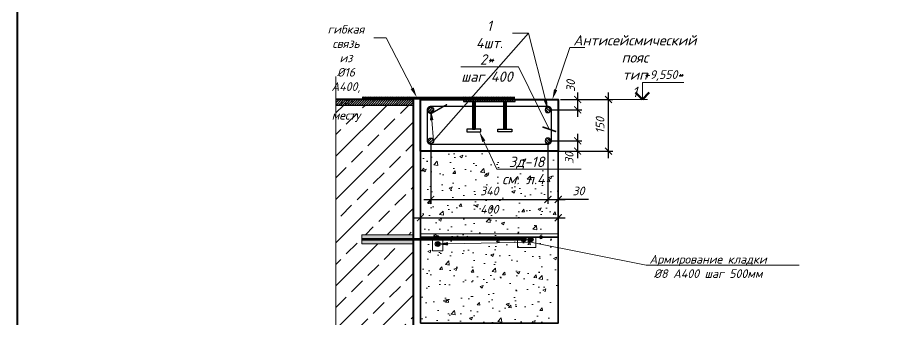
# Model space of a CAD drawing. Header units: millimetres. Extents: x -69292 to 68568, y 17750 to 120236.
# Drawn here: x 13472 to 16013, y 32403 to 33281 of the extents above; entities that cross this region are included whole.
import ezdxf
from ezdxf import colors
from ezdxf.entities.mleader import LeaderData, LeaderLine
from ezdxf.math import Vec2, Vec3

# ---------------------------------------------------------------- set-up
doc = ezdxf.new("R2010")
doc.units = ezdxf.units.MM
doc.header["$PDMODE"] = 3
doc.linetypes.add('K5LT32768', pattern=[0])
doc.layers.get('0').update_dxf_attribs({"lineweight": 5})
doc.layers.get('Defpoints').update_dxf_attribs({"lineweight": 0})
for name, color, linetype, lineweight in [('#Cварка', 96, 'Continuous', 30), ('#Dimensions', 7, 'Continuous', 9), ('#Арматура', 152, 'Continuous', 30), ('#Бетон разрез', 22, 'Continuous', 40), ('#Выноски', 7, 'Continuous', 15), ('#Газобетон', 152, 'Continuous', 35), ('#разм', 7, 'Continuous', 9), ('A-okno', 7, 'Continuous', 0), ('k_ Каркасы', 66, 'Continuous', 0), ('k_ Размеры', 7, 'Continuous', 15)]:
    doc.layers.add(name, color=color, linetype=linetype, lineweight=lineweight)
for name, color, linetype, lineweight, true_color in [('#Hatch', 7, 'Continuous', 5, 0x525252), ('#Арматура вид_2', 7, 'Continuous', 35, 0x616161), ('razmeru', 7, 'Continuous', 13, 0x000000), ('тонкая', 7, 'Continuous', 15, 0x000000)]:
    doc.layers.add(name, color=color, linetype=linetype, lineweight=lineweight, true_color=true_color)
doc.layers.add('Системный слой', color=7, linetype='Continuous')
doc.styles.add('STEP PR', font='isocpeui.ttf')
doc.dimstyles.new('SPDS', dxfattribs={"dimscale": 10, "dimtxt": 2.5, "dimasz": 2, "dimexe": 1.25, "dimexo": 0.625, "dimtad": 1, "dimdec": 0, "dimrnd": 0.001, "dimtxsty": 'STEP PR', "dimblk": 'ARCHTICK', "dimcen": 2.5, "dimdle": 2, "dimclrd": 256, "dimclre": 256, "dimclrt": 7, "dimadec": 0, "dimazin": 2, "dimtfac": 0.75, "dimtdec": 0, "dimtmove": 1, "dimatfit": 3, "dimfxl": 1, "dimtolj": 1, "dimarcsym": 1})

# ---------------------------------------------------------------- blocks, each defined once
blk = doc.blocks.new('*U145')
at = {"color": 0, "linetype": 'ByBlock', "lineweight": -2}
blk.add_line((59.051, 0), (0, 0), dxfattribs=at)
blk = doc.blocks.new('Г.б.250х400')
at = {"layer": '#Hatch'}
h = blk.add_hatch(dxfattribs=at)
h.set_pattern_fill('AR-CONC', color=256, scale=0.5)
h.paths.add_polyline_path([(400, 250), (0, 250), (0, 0), (400, 0)])
at = {"layer": '#Газобетон'}
blk.add_lwpolyline([(0, 0), (400, 0), (400, 250), (0, 250)], close=True, dxfattribs=at)
blk = doc.blocks.new('*U6')
at = {"layer": '#Арматура', "lineweight": 0}
h = blk.add_hatch(dxfattribs=at)
h.set_pattern_fill('ANSI31', scale=1.6)
edge = h.paths.add_edge_path()
edge.add_arc((0, 8), 8, 0, 360)
blk.add_circle((0, 8), 8)
blk = doc.blocks.new('_ArchTick')
at = {"color": 0, "linetype": 'ByBlock', "const_width": 0.15}
blk.add_lwpolyline([(-0.5, -0.5), (0.5, 0.5)], dxfattribs=at)
blk = doc.blocks.new('*D147')
at = {"layer": '#Dimensions', "lineweight": -2, "transparency": 16777216}
for p, q in [((15188.5, 32872.7), (15188.5, 33062.7)), ((15048.6, 33042.7), (15201, 33042.7)), ((15048.6, 32892.7), (15201, 32892.7))]:
    blk.add_line(p, q, dxfattribs=at)
at = {"layer": 'Defpoints', "color": 0, "transparency": 16777216}
for p in [(15042.4, 33042.7), (15188.5, 33042.7), (15042.4, 32892.7)]:
    blk.add_point(p, dxfattribs=at)
at = {"layer": '#Dimensions', "lineweight": -2, "transparency": 16777216, "xscale": 20, "yscale": 20, "zscale": 20}
for p, rotation in [((15188.5, 33042.7), 90), ((15188.5, 32892.7), 270)]:
    blk.add_blockref('_ArchTick', p, dxfattribs=dict(at, rotation=rotation))
at = {"layer": '#Dimensions', "transparency": 16777216, "insert": (15164, 32967.7), "char_height": 25, "attachment_point": 5, "rotation": 90, "style": 'STEP PR'}
blk.add_mtext('\\A1;150', dxfattribs=at)
blk = doc.blocks.new('*D148')
at = {"layer": '#Dimensions', "lineweight": -2, "transparency": 16777216}
for p, q in [((14642.4, 33036.4), (14642.4, 32686.6)), ((15042.4, 33036.4), (15042.4, 32686.6)), ((14622.4, 32699.1), (15062.4, 32699.1))]:
    blk.add_line(p, q, dxfattribs=at)
at = {"layer": 'Defpoints', "color": 0, "transparency": 16777216}
for p in [(14642.4, 33042.7), (15042.4, 33042.7), (15042.4, 32699.1)]:
    blk.add_point(p, dxfattribs=at)
at = {"layer": '#Dimensions', "lineweight": -2, "transparency": 16777216, "xscale": 20, "yscale": 20, "zscale": 20, "rotation": 180}
blk.add_blockref('_ArchTick', (14642.4, 32699.1), dxfattribs=at)
at = {"layer": '#Dimensions', "lineweight": -2, "transparency": 16777216, "xscale": 20, "yscale": 20, "zscale": 20}
blk.add_blockref('_ArchTick', (15042.4, 32699.1), dxfattribs=at)
at = {"layer": '#Dimensions', "transparency": 16777216, "insert": (14842.4, 32723.6), "char_height": 25, "attachment_point": 5, "style": 'STEP PR'}
blk.add_mtext('\\A1;400', dxfattribs=at)
blk = doc.blocks.new('*D149')
at = {"layer": '#Dimensions', "lineweight": -2, "transparency": 16777216}
for p, q in [((14672.4, 32916.4), (14672.4, 32739.9)), ((15012.4, 32916.4), (15012.4, 32739.9)), ((14652.4, 32752.4), (15032.4, 32752.4))]:
    blk.add_line(p, q, dxfattribs=at)
at = {"layer": 'Defpoints', "color": 0, "transparency": 16777216}
for p in [(14672.4, 32922.7), (15012.4, 32922.7), (15012.4, 32752.4)]:
    blk.add_point(p, dxfattribs=at)
at = {"layer": '#Dimensions', "lineweight": -2, "transparency": 16777216, "xscale": 20, "yscale": 20, "zscale": 20, "rotation": 180}
blk.add_blockref('_ArchTick', (14672.4, 32752.4), dxfattribs=at)
at = {"layer": '#Dimensions', "lineweight": -2, "transparency": 16777216, "xscale": 20, "yscale": 20, "zscale": 20}
blk.add_blockref('_ArchTick', (15012.4, 32752.4), dxfattribs=at)
at = {"layer": '#Dimensions', "transparency": 16777216, "insert": (14842.4, 32776.9), "char_height": 25, "attachment_point": 5, "style": 'STEP PR'}
blk.add_mtext('\\A1;340', dxfattribs=at)
blk = doc.blocks.new('*D150')
at = {"layer": '#Dimensions', "lineweight": -2, "transparency": 16777216}
for p, q in [((15012.4, 32916.4), (15012.4, 32739.9)), ((15042.4, 32886.4), (15042.4, 32739.9)), ((14992.4, 32752.4), (15062.4, 32752.4)), ((15130.8, 32752.4), (15042.4, 32752.4))]:
    blk.add_line(p, q, dxfattribs=at)
at = {"layer": 'Defpoints', "color": 0, "transparency": 16777216}
for p in [(15012.4, 32922.7), (15042.4, 32892.7), (15042.4, 32752.4)]:
    blk.add_point(p, dxfattribs=at)
at = {"layer": '#Dimensions', "lineweight": -2, "transparency": 16777216, "xscale": 20, "yscale": 20, "zscale": 20, "rotation": 180}
blk.add_blockref('_ArchTick', (15012.4, 32752.4), dxfattribs=at)
at = {"layer": '#Dimensions', "lineweight": -2, "transparency": 16777216, "xscale": 20, "yscale": 20, "zscale": 20}
blk.add_blockref('_ArchTick', (15042.4, 32752.4), dxfattribs=at)
at = {"layer": '#Dimensions', "transparency": 16777216, "insert": (15101.3, 32776.9), "char_height": 25, "attachment_point": 5, "style": 'STEP PR'}
blk.add_mtext('\\A1;30', dxfattribs=at)
blk = doc.blocks.new('*D146')
at = {"layer": '#Dimensions', "lineweight": -2, "transparency": 16777216}
for p, q in [((15098.8, 33062.7), (15098.8, 32992.7)), ((15048.6, 33042.7), (15111.3, 33042.7)), ((15018.6, 33012.7), (15111.3, 33012.7))]:
    blk.add_line(p, q, dxfattribs=at)
at = {"layer": 'Defpoints', "color": 0, "transparency": 16777216}
for p in [(15042.4, 33042.7), (15012.4, 33012.7), (15098.8, 33012.7)]:
    blk.add_point(p, dxfattribs=at)
at = {"layer": '#Dimensions', "lineweight": -2, "transparency": 16777216, "xscale": 20, "yscale": 20, "zscale": 20}
for p, rotation in [((15098.8, 33042.7), 90), ((15098.8, 33012.7), 270)]:
    blk.add_blockref('_ArchTick', p, dxfattribs=dict(at, rotation=rotation))
at = {"layer": '#Dimensions', "transparency": 16777216, "insert": (15078.6, 33082.4), "char_height": 25, "attachment_point": 5, "rotation": 90, "style": 'STEP PR'}
blk.add_mtext('\\A1;30', dxfattribs=at)
blk = doc.blocks.new('*D151')
at = {"layer": '#Dimensions', "lineweight": -2, "transparency": 16777216}
for p, q in [((15098.8, 32942.7), (15098.8, 32872.7)), ((15018.6, 32922.7), (15111.3, 32922.7)), ((15018.6, 32892.7), (15111.3, 32892.7))]:
    blk.add_line(p, q, dxfattribs=at)
at = {"layer": 'Defpoints', "color": 0, "transparency": 16777216}
for p in [(15012.4, 32922.7), (15012.4, 32892.7), (15098.8, 32892.7)]:
    blk.add_point(p, dxfattribs=at)
at = {"layer": '#Dimensions', "lineweight": -2, "transparency": 16777216, "xscale": 20, "yscale": 20, "zscale": 20}
for p, rotation in [((15098.8, 32922.7), 90), ((15098.8, 32892.7), 270)]:
    blk.add_blockref('_ArchTick', p, dxfattribs=dict(at, rotation=rotation))
at = {"layer": '#Dimensions', "transparency": 16777216, "insert": (15074.3, 32872.7), "char_height": 25, "attachment_point": 5, "rotation": 90, "style": 'STEP PR'}
blk.add_mtext('\\A1;30', dxfattribs=at)
blk = doc.blocks.new('*U152')
at = {"layer": '#разм', "ltscale": 100, "elevation": 0}
for points in [[(4577173, -920501), (4578375, -920501)], [(4577173, -921000), (4577173, -920501)], [(4576313, -921000), (4577323, -921000)]]:
    blk.add_lwpolyline(points, dxfattribs=at)
at = {"layer": 'A-okno', "color": 0, "lineweight": 50, "ltscale": 100, "elevation": 0}
for points in [[(4577173, -921000), (4576973, -920800)], [(4577173, -921000), (4577373, -920800)]]:
    blk.add_lwpolyline(points, dxfattribs=at)
at = {"layer": '#разм', "style": 'STEP PR'}
for tag, p in [('ОТМЕТКА', (4577216, -920400)), ('ПРИМЕЧАНИЕ', (4577314, -920811))]:
    blk.add_attdef(tag, p, '', height=250, dxfattribs=at)
blk = doc.blocks.new('*U9')
at = {"layer": '#Арматура', "lineweight": 0}
h = blk.add_hatch(dxfattribs=at)
h.set_pattern_fill('ANSI31', scale=0.8)
edge = h.paths.add_edge_path()
edge.add_arc((0, 4), 4, 0, 360)
blk.add_circle((0, 4), 4)
blk = doc.blocks.new('A$C7E2A33D1')
at = {"layer": 'Системный слой'}
h = blk.add_hatch(color=1, dxfattribs=at)
edge = h.paths.add_edge_path()
edge.add_line((0, 70), (35, 61))
edge.add_line((35, 61), (60, 36))
edge.add_line((60, 36), (70, 1))
edge.add_line((70, 1), (61, -34))
edge.add_line((61, -34), (37, -60))
edge.add_line((37, -60), (2, -70))
edge.add_line((2, -70), (-33, -62))
edge.add_line((-33, -62), (-59, -38))
edge.add_line((-59, -38), (-70, -4))
edge.add_line((-70, -4), (-63, 31))
edge.add_line((-63, 31), (-39, 58))
edge.add_line((-39, 58), (-5, 70))
edge.add_line((-5, 70), (0, 70))
at = {"layer": 'Системный слой', "color": 1, "linetype": 'K5LT32768'}
blk.add_circle((0, 0), 70, dxfattribs=at)
at = {"layer": 'тонкая', "ltscale": 0.1}
for p, q in [((-70, 0), (70, 0)), ((0, 70), (0, -70))]:
    blk.add_line(p, q, dxfattribs=at)
blk = doc.blocks.new('*U483')
for p, q in [((-0.5, 0.5), (0.5, -0.5)), ((0.5, 0.5), (-0.5, -0.5)), ((1.5, 0.5), (2.5, -0.5)), ((2.5, 0.5), (1.5, -0.5)), ((3.5, 0.5), (4.5, -0.5)), ((4.5, 0.5), (3.5, -0.5)), ((5.5, 0.5), (6.5, -0.5)), ((6.5, 0.5), (5.5, -0.5)), ((7.5, 0.5), (8.5, -0.5)), ((8.5, 0.5), (7.5, -0.5)), ((9.5, 0.5), (10.5, -0.5)), ((10.5, 0.5), (9.5, -0.5)), ((11.5, 0.5), (12.5, -0.5)), ((12.5, 0.5), (11.5, -0.5)), ((13.5, 0.5), (14.5, -0.5)), ((14.5, 0.5), (13.5, -0.5)), ((15.5, 0.5), (16.5, -0.5)), ((16.5, 0.5), (15.5, -0.5))]:
    blk.add_line(p, q)

msp = doc.modelspace()

# ---------------------------------------------------------------- hatches: boundary and pattern name
at = {"layer": '#Hatch'}
h = msp.add_hatch(dxfattribs=at)
h.set_pattern_fill('ANSI33', color=256, scale=14, style=0)
h.paths.add_polyline_path([(14622.4, 33026.7), (14396.5, 33026.7), (14396.5, 32290.9), (14622.4, 32290.9), (14622.4, 32622.8), (14472.4, 32622.8), (14472.4, 32649.9), (14622.4, 32649.9)])
h.paths.add_polyline_path([(14310.5, 33125.4), (14539, 33125.4), (14539, 33279.5), (14310.5, 33279.5)], flags=9)
h.paths.add_polyline_path([(14373.8, 29306.2), (14471, 29306.2), (14471, 29358.7), (14373.8, 29358.7)], flags=9)
h.paths.add_polyline_path([(14398.3, 33784.8), (14446.4, 33784.8), (14446.4, 33837.3), (14398.3, 33837.3)], flags=9)
h.paths.add_polyline_path([(14557.7, 33281.1), (15129.9, 33281.1), (15129.9, 33333.6), (14557.7, 33333.6)], flags=9)
h.paths.add_polyline_path([(14689.7, 33350.3), (14986.1, 33350.3), (14986.1, 33428.3), (14689.7, 33428.3)], flags=9)
h.paths.add_polyline_path([(14432.7, 35946), (15065.8, 35946), (15065.8, 35998.5), (14432.7, 35998.5)], flags=9)
h.paths.add_polyline_path([(14694, 36043.8), (14876.1, 36043.8), (14876.1, 36097.8), (14694, 36097.8)], flags=9)
h = msp.add_hatch(dxfattribs=at)
h.set_pattern_fill('ANSI31', color=256, scale=1.5)
h.paths.add_polyline_path([(14622.4, 33042.7), (14396.5, 33042.7), (14396.5, 33026.7), (14622.4, 33026.7)])
h = msp.add_hatch(dxfattribs=at)
h.set_pattern_fill('ANSI31', color=256, scale=1.5)
h.set_pattern_definition([(45, (90, 0), (-3.36759605, 3.36759605), [])])
h.paths.add_polyline_path([(14917.4, 33042.7), (14767.4, 33042.7), (14767.4, 33036.7), (14917.4, 33036.7)])
at = {"layer": 'razmeru', "ltscale": 0.1, "true_color": 0xd9d9d9}
h = msp.add_hatch(color=254, dxfattribs=at)
h.dxf.hatch_style = 1
h.paths.add_polyline_path([(14472.4, 32636.6), (14472.4, 32622.8), (14572.4, 32622.8), (14572.4, 32636.6)])
h.paths.add_polyline_path([(14472.4, 32649.9), (14472.4, 32636.6), (14572.4, 32636.6), (14572.4, 32649.9)])
h.paths.add_polyline_path([(14572.4, 32649.9), (14572.4, 32636.6), (14622.4, 32636.6), (14622.4, 32649.9)])
h.paths.add_polyline_path([(14572.4, 32636.6), (14572.4, 32622.8), (14622.4, 32622.8), (14622.4, 32636.6)])

# ---------------------------------------------------------------- linework, layer by layer
at = {"layer": '#Арматура'}
for points in [[(14396.5, 33042.7), (14396.5, 33026.7), (14622.4, 33026.7), (14622.4, 33042.7)], [(14767.4, 33042.7), (14767.4, 33036.7), (14917.4, 33036.7), (14917.4, 33042.7)], [(14777.4, 32956.7), (14777.4, 32948.7), (14817.4, 32948.7), (14817.4, 32956.7)], [(14907.4, 32956.7), (14907.4, 32948.7), (14867.4, 32948.7), (14867.4, 32956.7)]]:
    msp.add_lwpolyline(points, close=True, dxfattribs=at)
at = {"layer": '#Арматура', "color": 7, "true_color": 0xffffff, "const_width": 8}
for points in [[(14797.4, 32956.7), (14797.4, 33036.7)], [(14887.4, 32956.7), (14887.4, 33036.7)]]:
    msp.add_lwpolyline(points, dxfattribs=at)
at = {"layer": '#Арматура'}
for points in [[(14793.4, 33036.7), (14793.4, 32956.7)], [(14801.4, 33036.7), (14801.4, 32956.7)], [(14883.4, 33036.7), (14883.4, 32956.7)], [(14891.4, 33036.7), (14891.4, 32956.7)], [(14793.4, 32956.7), (14801.4, 32956.7)], [(14891.4, 32956.7), (14883.4, 32956.7)]]:
    msp.add_lwpolyline(points, dxfattribs=at)
at = {"layer": '#Арматура вид_2', "ltscale": 0.4, "const_width": 8}
msp.add_lwpolyline([(14472.4, 33046.7), (14917.4, 33046.7)], dxfattribs=at)
at = {"layer": '#Бетон разрез'}
msp.add_lwpolyline([(14622.4, 32290.9), (14622.4, 33042.7), (14396.5, 33042.7)], dxfattribs=at)
msp.add_lwpolyline([(14642.4, 33042.7), (15042.4, 33042.7), (15042.4, 32892.7), (14642.4, 32892.7)], close=True, dxfattribs=at)
at = {"color": 3, "lineweight": 40}
msp.add_lwpolyline([(13472.1, 36442.8), (24318.1, 36442.8), (24318.1, 28653.3), (13472.1, 28653.3)], close=True, dxfattribs=at)
at = {"layer": 'k_ Каркасы', "const_width": 4}
msp.add_lwpolyline([(14662.4, 33012.7), (14662.4, 32922.7, 0.414214), (14672.4, 32912.7), (15012.4, 32912.7, 0.414214), (15022.4, 32922.7), (15022.4, 33012.7, 0.414214), (15012.4, 33022.7), (14672.4, 33022.7, 0.414214), (14662.4, 33012.7, 0.414214), (14672.4, 33002.7, 0.098491), (14676.2, 33003.5), (14719.5, 33028.5)], format="xyb", dxfattribs=at)
at = {"layer": 'razmeru', "ltscale": 0.1}
msp.add_line((14642.5, 32652.7), (15042.4, 32652.7), dxfattribs=at)
at = {"layer": 'razmeru', "color": 1, "ltscale": 0.4, "const_width": 8}
msp.add_lwpolyline([(14472.4, 32636.3), (14942.1, 32636.3)], dxfattribs=at)
at = {"layer": 'razmeru', "ltscale": 0.1}
for points in [[(14622.4, 32622.8), (14472.4, 32622.8), (14472.4, 32649.9), (14622.4, 32649.9)], [(14642.5, 32642.7), (14677.5, 32642.7), (14677.5, 32602.7), (14707.5, 32602.7), (14707.5, 32642.7), (14924.5, 32642.7), (14924.5, 32612.7), (14977.4, 32612.7), (14977.4, 32642.7), (15042.4, 32642.7)]]:
    msp.add_lwpolyline(points, dxfattribs=at)

# ---------------------------------------------------------------- block references
at = {"layer": '#Cварка', "xscale": -8, "yscale": -8, "zscale": -8, "rotation": 180}
for p in [(14478.6, 33046.7), (14771.4, 33046.7)]:
    msp.add_blockref('*U483', p, dxfattribs=at)
at = {"layer": '#Dimensions', "xscale": 0.1, "yscale": 0.1, "zscale": 0.1}
msp.add_blockref('*U152', (-442430.4, 125142.7, 0), dxfattribs=at).add_auto_attribs({'ОТМЕТКА': '+9,550*'})
at = {"layer": '#Арматура'}
for p in [(14672.4, 33004.7), (14672.4, 32914.7)]:
    msp.add_blockref('*U6', p, dxfattribs=at)
at = {"layer": '#Арматура', "xscale": -1}
for name, p in [('*U6', (15012.4, 33004.7)), ('*U6', (15012.4, 32914.7)), ('*U9', (14692.4, 32638.7)), ('*U9', (14992.4, 32638.7))]:
    msp.add_blockref(name, p, dxfattribs=at)
for p in [(14642.4, 32642.7), (14642.4, 32392.7)]:
    msp.add_blockref('Г.б.250х400', p)
at = {"layer": 'k_ Размеры', "xscale": -30, "yscale": -30, "zscale": -30, "rotation": 90}
msp.add_blockref('*U145', (14396.5, 33109.8), dxfattribs=at)
at = {"layer": 'razmeru', "ltscale": 0.015, "xscale": 0.1, "yscale": 0.1, "zscale": 0.1}
for p in [(14692.5, 32622.7), (14942.1, 32636.3), (14962.4, 32635.5)]:
    msp.add_blockref('A$C7E2A33D1', p, dxfattribs=at)

# ---------------------------------------------------------------- dimensions: what is measured, and where the dimension line sits
at = {"layer": '#Dimensions'}
for base, p1, p2, picture, middle in [((15098.8, 33012.7), (15042.4, 33042.7), (15012.4, 33012.7), '*D146', (15103.1, 33082.4)), ((15098.8, 32892.7), (15012.4, 32922.7), (15012.4, 32892.7), '*D151', (15098.8, 32872.7))]:
    dim = msp.add_linear_dim(base=base, p1=p1, p2=p2, angle=90, dimstyle='SPDS', override={"dimscale": 10, "dimgap": 1.2, "dimrnd": 5, "dimtxsty": 'STEP PR', "dimblk1": 'ArchTick', "dimblk2": 'ArchTick', "dimsah": 1, "dimclrt": 256}, dxfattribs=at)
    dim.commit()
    dim.dimension.update_dxf_attribs({"geometry": picture, "text_midpoint": middle, "dimtype": 160})
dim = msp.add_linear_dim(base=(15188.5, 33042.7), p1=(15042.4, 32892.7), p2=(15042.4, 33042.7), angle=90, dimstyle='SPDS', override={"dimscale": 10, "dimgap": 1.2, "dimrnd": 5, "dimtxsty": 'STEP PR', "dimblk1": 'ArchTick', "dimblk2": 'ArchTick', "dimsah": 1, "dimclrt": 256}, dxfattribs=at)
dim.commit()
dim.dimension.update_dxf_attribs({"geometry": '*D147', "text_midpoint": (15164, 32967.7)})
for base, p1, p2, picture, middle in [((15042.4, 32699.1), (14642.4, 33042.7), (15042.4, 33042.7), '*D148', (14842.4, 32723.6)), ((15012.4, 32752.4), (14672.4, 32922.7), (15012.4, 32922.7), '*D149', (14842.4, 32776.9))]:
    dim = msp.add_linear_dim(base=base, p1=p1, p2=p2, dimstyle='SPDS', override={"dimgap": 1.2, "dimrnd": 5, "dimblk1": 'ArchTick', "dimblk2": 'ArchTick', "dimsah": 1, "dimclrt": 256}, dxfattribs=at)
    dim.commit()
    dim.dimension.update_dxf_attribs({"geometry": picture, "text_midpoint": middle})
dim = msp.add_linear_dim(base=(15042.4, 32752.4), p1=(15012.4, 32922.7), p2=(15042.4, 32892.7), dimstyle='SPDS', override={"dimgap": 1.2, "dimrnd": 5, "dimblk1": 'ArchTick', "dimblk2": 'ArchTick', "dimsah": 1, "dimclrt": 256}, dxfattribs=at)
dim.commit()
dim.dimension.update_dxf_attribs({"geometry": '*D150', "text_midpoint": (15101.3, 32785.5), "dimtype": 160})

# ---------------------------------------------------------------- leaders
at = {"layer": '#Выноски'}
ml = msp.add_multileader_mtext('Standard', dxfattribs=at)
ml.set_content('\\A1;     1\\~\\~\\~\\~\\~\\~\\P4шт.             ', color=256, style='STEP PR')
ml.set_leader_properties(color=256, linetype='ByLayer', lineweight=-1)
ml.build(insert=Vec2(0, 0))
ml.multileader.update_dxf_attribs({"text_left_attachment_type": 6, "text_right_attachment_type": 6, "dogleg_length": 0, "arrow_head_size": 30, "scale": 0.1})
ctx = ml.context
ctx.base_point, ctx.scale, ctx.char_height, ctx.arrow_head_size, ctx.landing_gap_size, ctx.plane_origin = Vec3(14729, 33236), 0.1, 30, 30, 12.5, Vec3(17404.4, 31792.4)
ctx.left_attachment, ctx.right_attachment, ctx.text_align_type = 6, 6, 1
notes = []
notes.append((ctx, [(1, (1, 1, 0), (14955.9, 33236), (-1, 0), 0, [(2, [(14672.4, 33012.7), (14680.4, 32922.7)], 0, []), (0, [(15012.4, 33012.7)], 0, [])])]))
ctx.mtext.insert, ctx.mtext.rotation, ctx.mtext.width, ctx.mtext.defined_height, ctx.mtext.alignment, ctx.mtext.flow_direction = Vec3(14842.5, 33272), 6.283185, 330.625, 77, 2, 5
ml = msp.add_multileader_mtext('Standard', dxfattribs=at)
ml.set_content('{\\H0.83333x;гибкая связь из %%C16 А400, по месту \\A1;\\H1.2x;       }', color=256, style='STEP PR')
ml.set_leader_properties(color=256, linetype='ByLayer', lineweight=-1)
ml.build(insert=Vec2(0, 0))
ml.multileader.update_dxf_attribs({"text_left_attachment_type": 6, "text_right_attachment_type": 6, "dogleg_length": 0, "arrow_head_size": 30, "scale": 0.1})
ctx = ml.context
ctx.base_point, ctx.scale, ctx.char_height, ctx.arrow_head_size, ctx.landing_gap_size, ctx.plane_origin = Vec3(14309.2, 33222), 0.1, 30, 30, 12.5, Vec3(16948.5, 31669.6)
ctx.left_attachment, ctx.right_attachment, ctx.text_align_type = 6, 6, 1
notes.append((ctx, [(1, (1, 1, 0), (14542.9, 33222), (-1, 0), 0, [(0, [(14631.9, 33048.9)], 0, [])])]))
ctx.mtext.insert, ctx.mtext.rotation, ctx.mtext.width, ctx.mtext.defined_height, ctx.mtext.alignment, ctx.mtext.flow_direction = Vec3(14426, 33259.5), 6.283185, 230.608, 152.5, 2, 5
ml = msp.add_multileader_mtext('Standard', dxfattribs=at)
ml.set_content('Aнтисейсмический\\P\\pxqc;пояс{\\A1; тип 1            }', color=256, style='STEP PR')
ml.set_leader_properties(color=256, linetype='ByLayer', lineweight=-1)
ml.build(insert=Vec2(0, 0))
ml.multileader.update_dxf_attribs({"text_left_attachment_type": 6, "text_right_attachment_type": 6, "dogleg_length": 0, "arrow_head_size": 30, "scale": 0.1})
ctx = ml.context
ctx.base_point, ctx.scale, ctx.char_height, ctx.arrow_head_size, ctx.landing_gap_size, ctx.plane_origin = Vec3(15076.1, 33194), 0.1, 30, 30, 12.5, Vec3(17780.6, 31835.3)
ctx.left_attachment, ctx.right_attachment, ctx.text_align_type = 6, 6, 1
notes.append((ctx, [(0, (1, 1, 0), (15076.1, 33194), (1, 0), 0, [(1, [(15025.4, 33042.7)], 0, [])])]))
ctx.mtext.insert, ctx.mtext.rotation, ctx.mtext.width, ctx.mtext.defined_height, ctx.mtext.alignment, ctx.mtext.flow_direction = Vec3(15265, 33230), 6.283185, 304.221, 104, 2, 5
ml = msp.add_multileader_mtext('Standard', dxfattribs=at)
ml.set_content('\\A1;2*\\Pшаг 400', color=256, style='STEP PR')
ml.set_leader_properties(color=256, linetype='ByLayer', lineweight=-1)
ml.set_arrow_properties(name='ARCHTICK')
ml.build(insert=Vec2(0, 0))
ml.multileader.update_dxf_attribs({"text_left_attachment_type": 6, "text_right_attachment_type": 6, "dogleg_length": 0, "arrow_head_size": 30, "scale": 0.1})
ctx = ml.context
ctx.base_point, ctx.scale, ctx.char_height, ctx.arrow_head_size, ctx.landing_gap_size, ctx.plane_origin = Vec3(14743.5, 33138.2), 0.1, 30, 30, 12.5, Vec3(15861.3, 32142.4)
ctx.left_attachment, ctx.right_attachment, ctx.text_align_type = 6, 6, 1
notes.append((ctx, [(1, (1, 1, 0), (14927.5, 33138.2), (-1, 0), 0, [(1, [(15016.6, 32956.3)], 0, [])])]))
ctx.mtext.insert, ctx.mtext.rotation, ctx.mtext.alignment, ctx.mtext.flow_direction = Vec3(14835.5, 33174.2), 6.283185, 2, 5
ml = msp.add_multileader_mtext('Standard', dxfattribs=at)
ml.set_content('\\A1; Зд-18\\Pсм. л.4           ', color=256, style='STEP PR')
ml.set_leader_properties(color=256, linetype='ByLayer', lineweight=-1)
ml.build(insert=Vec2(0, 0))
ml.multileader.update_dxf_attribs({"text_left_attachment_type": 6, "text_right_attachment_type": 6, "dogleg_length": 0, "arrow_head_size": 30, "scale": 0.1})
ctx = ml.context
ctx.base_point, ctx.scale, ctx.char_height, ctx.arrow_head_size, ctx.landing_gap_size, ctx.plane_origin = Vec3(14864.3, 32840.5), 0.1, 30, 30, 12.5, Vec3(17633.1, 31931.8)
ctx.left_attachment, ctx.right_attachment, ctx.text_align_type = 6, 6, 1
notes.append((ctx, [(0, (1, 1, 0), (14864.3, 32840.5), (1, 0), 0, [(3, [(14813.6, 32948.7)], 0, [])])]))
ctx.mtext.insert, ctx.mtext.rotation, ctx.mtext.alignment, ctx.mtext.flow_direction = Vec3(14941.4, 32876.5), 6.283185, 2, 5
ml = msp.add_multileader_mtext('Standard', dxfattribs=at)
ml.set_content('{\\H0.83333x;Армирование кладки\\P%%C8 А400 шаг 500мм\\P\\A1;\\H1.2x;       }', color=256, style='STEP PR')
ml.set_leader_properties(color=256, linetype='ByLayer', lineweight=-1)
ml.build(insert=Vec2(0, 0))
ml.multileader.update_dxf_attribs({"text_left_attachment_type": 6, "text_right_attachment_type": 6, "dogleg_length": 0, "arrow_head_size": 30, "scale": 0.1})
ctx = ml.context
ctx.base_point, ctx.scale, ctx.char_height, ctx.arrow_head_size, ctx.landing_gap_size, ctx.plane_origin = Vec3(15297.5, 32560.8), 0.1, 30, 30, 12.5, Vec3(17604.8, 31083.8)
ctx.left_attachment, ctx.right_attachment, ctx.text_align_type = 6, 6, 1
notes.append((ctx, [(0, (1, 1, 0), (15297.5, 32560.8), (1, 0), 0, [(0, [(14692.4, 32622.7), (14962.4, 32628.5)], 0, [])])]))
ctx.mtext.insert, ctx.mtext.rotation, ctx.mtext.alignment, ctx.mtext.flow_direction = Vec3(15477.6, 32590.8), 6.283185, 2, 5
for ctx, leaders in notes:
    for number, flags, end, landing, length, lines in leaders:
        leader = LeaderData()
        leader.index, (leader.has_last_leader_line, leader.has_dogleg_vector, leader.attachment_direction) = number, flags
        leader.last_leader_point, leader.dogleg_vector, leader.dogleg_length = Vec3(end), Vec3(landing), length
        for number, points, colour, breaks in lines:
            line = LeaderLine()
            line.index, line.vertices, line.color, line.breaks = number, Vec3.list(points), colors.encode_raw_color(colour), breaks
            leader.lines.append(line)
        ctx.leaders.append(leader)

doc.saveas('drawing.dxf')
